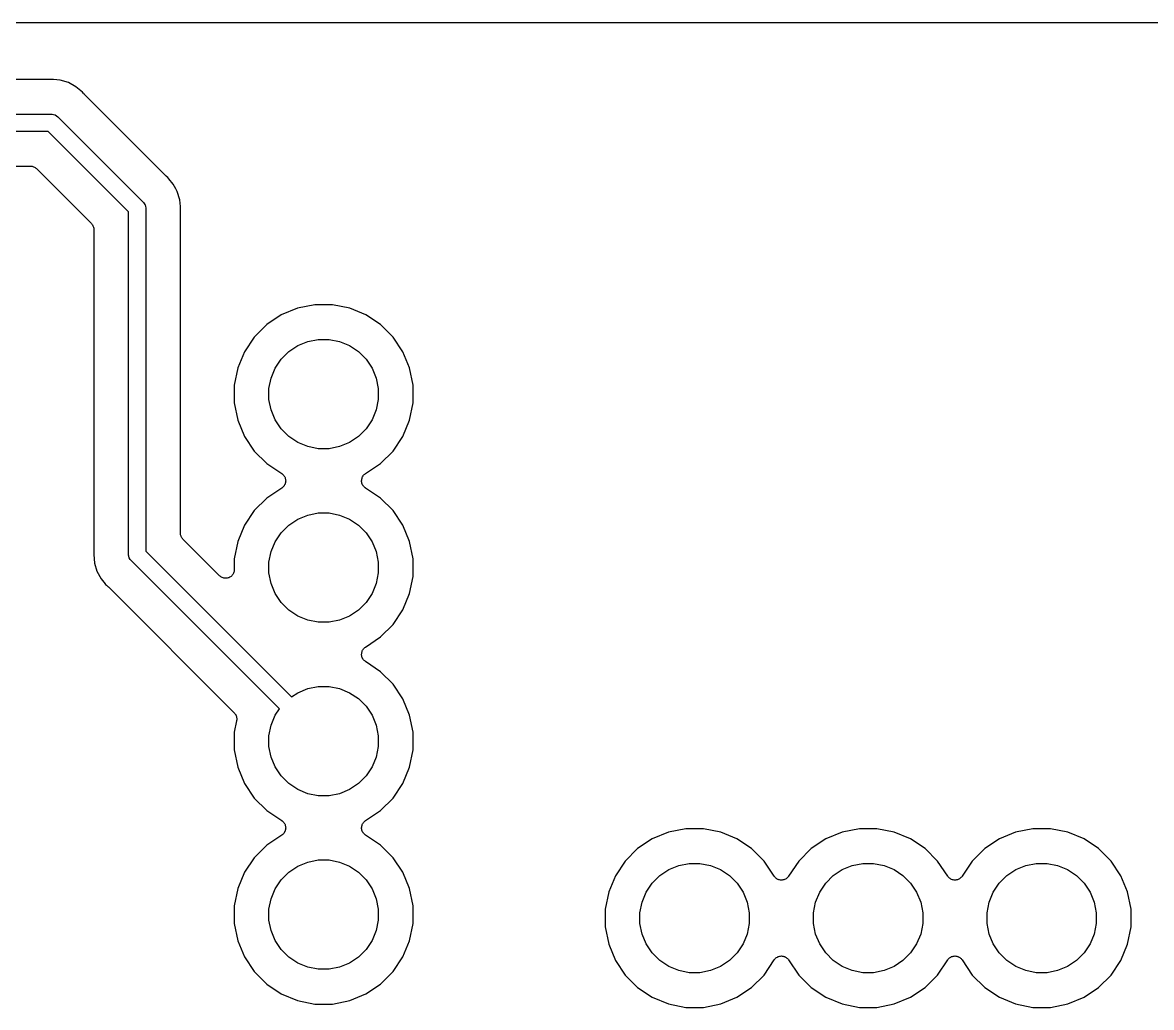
# Model space of a CAD drawing. Extents: x 35.5 to 134.5, y -94.5 to -35.5.
# Drawn here: x 64.32 to 80.85, y -49.95 to -35.53 of the extents above; entities that cross this region are included whole.
import ezdxf

# ---------------------------------------------------------------- set-up
doc = ezdxf.new("R2010")
doc.units = 0
doc.layers.add('BLACK', color=7, linetype='CONTINUOUS')

msp = doc.modelspace()

# ---------------------------------------------------------------- linework, layer by layer
at = {"layer": 'BLACK', "linetype": 'CONTINUOUS'}
for p, q in [((40.0242, -35.533), (129.971, -35.533)), ((64.7127, -36.367), (52.4273, -36.367)), ((64.718, -36.3665), (64.7127, -36.367)), ((64.7234, -36.3665), (64.718, -36.3665)), ((64.7251, -36.3664), (64.7234, -36.3665)), ((64.75, -36.3639), (64.7251, -36.3664)), ((64.7749, -36.3664), (64.75, -36.3639)), ((64.8741, -36.3762), (64.7749, -36.3664)), ((64.7749, -36.3664), (64.7749, -36.3664)), ((64.9934, -36.4124), (64.8741, -36.3762)), ((65.1034, -36.4711), (64.9934, -36.4124)), ((65.1998, -36.5502), (65.1034, -36.4711)), ((65.2156, -36.5696), (65.1998, -36.5502)), ((65.2194, -36.5734), (65.2156, -36.5696)), ((65.2228, -36.5775), (65.2194, -36.5734)), ((65.224, -36.5788), (65.2228, -36.5775)), ((66.4212, -37.776), (65.224, -36.5788)), ((52.3961, -36.875), (64.7439, -36.875)), ((64.7439, -36.875), (64.75, -36.8744)), ((64.75, -36.8744), (64.7561, -36.875)), ((64.7561, -36.875), (64.7561, -36.875)), ((64.7561, -36.875), (64.7745, -36.8768)), ((64.7745, -36.8768), (64.7981, -36.884)), ((64.7981, -36.884), (64.8198, -36.8956)), ((64.8198, -36.8956), (64.8388, -36.9112)), ((64.8388, -36.9112), (64.8427, -36.916)), ((64.8427, -36.916), (66.0841, -38.1573)), ((64.6982, -37.125), (52.4418, -37.125)), ((65.875, -38.3018), (64.6982, -37.125)), ((52.7048, -37.633), (64.4352, -37.633)), ((64.4352, -37.633), (64.4356, -37.633)), ((64.4356, -37.633), (64.4356, -37.633)), ((64.4356, -37.633), (64.4357, -37.633)), ((64.4357, -37.633), (64.437, -37.633)), ((64.437, -37.633), (64.4486, -37.6343)), ((64.4486, -37.6343), (64.4603, -37.6355)), ((64.4603, -37.6355), (64.4609, -37.6357)), ((64.4609, -37.6357), (64.4616, -37.6358)), ((64.4616, -37.6358), (64.4728, -37.6393)), ((64.4728, -37.6393), (64.484, -37.6428)), ((64.484, -37.6428), (64.4846, -37.6431)), ((64.4846, -37.6431), (64.4852, -37.6433)), ((64.4852, -37.6433), (64.4955, -37.6489)), ((64.4955, -37.6489), (64.5058, -37.6545)), ((64.5058, -37.6545), (64.5064, -37.6549)), ((64.5064, -37.6549), (64.507, -37.6552)), ((64.507, -37.6552), (64.5159, -37.6627)), ((64.5159, -37.6627), (64.525, -37.6702)), ((64.525, -37.6702), (65.3298, -38.475)), ((66.4253, -37.7794), (66.4212, -37.776)), ((66.4291, -37.7832), (66.4253, -37.7794)), ((66.4304, -37.7844), (66.4291, -37.7832)), ((66.4498, -37.8002), (66.4304, -37.7844)), ((66.4656, -37.8196), (66.4498, -37.8002)), ((66.5289, -37.8966), (66.4656, -37.8196)), ((66.5661, -37.9663), (66.5289, -37.8966)), ((66.5876, -38.0066), (66.5661, -37.9663)), ((66.0841, -38.1573), (66.0888, -38.1612)), ((66.0888, -38.1612), (66.0927, -38.1659)), ((66.0927, -38.1659), (66.1044, -38.1802)), ((66.6238, -38.1259), (66.5876, -38.0066)), ((66.6336, -38.225), (66.6238, -38.1259)), ((65.875, -43.3139), (65.875, -38.3018)), ((66.1044, -38.1802), (66.1139, -38.1978)), ((66.1139, -38.1978), (66.116, -38.2019)), ((66.116, -38.2019), (66.1232, -38.2255)), ((66.1232, -38.2255), (66.125, -38.2439)), ((66.125, -38.2439), (66.125, -38.2439)), ((66.125, -38.2439), (66.1256, -38.25)), ((66.1256, -38.25), (66.125, -38.2561)), ((66.125, -38.2561), (66.125, -43.2682)), ((66.633, -38.2856), (66.6336, -38.2802)), ((66.633, -38.2873), (66.633, -38.2856)), ((66.633, -43.0052), (66.633, -38.2873)), ((66.6336, -38.2251), (66.6336, -38.225)), ((66.6361, -38.25), (66.6336, -38.2251)), ((66.6336, -38.2749), (66.6361, -38.25)), ((66.6336, -38.2802), (66.6336, -38.2749)), ((65.3298, -38.475), (65.3301, -38.4753)), ((65.3301, -38.4753), (65.3301, -38.4753)), ((65.3301, -38.4753), (65.3301, -38.4753)), ((65.3301, -38.4753), (65.331, -38.4763)), ((65.331, -38.4763), (65.3384, -38.4854)), ((65.3384, -38.4854), (65.3458, -38.4945)), ((65.3458, -38.4945), (65.3461, -38.4951)), ((65.3461, -38.4951), (65.3465, -38.4956)), ((65.3465, -38.4956), (65.3519, -38.506)), ((65.3519, -38.506), (65.3574, -38.5164)), ((65.3574, -38.5164), (65.3576, -38.517)), ((65.3576, -38.517), (65.3579, -38.5176)), ((65.3579, -38.5176), (65.3612, -38.5289)), ((65.3612, -38.5289), (65.3646, -38.5401)), ((65.3646, -38.5401), (65.3646, -38.5408)), ((65.3646, -38.5408), (65.3648, -38.5414)), ((65.3648, -38.5414), (65.3659, -38.5531)), ((65.3659, -38.5531), (65.367, -38.5648)), ((65.367, -38.5648), (65.367, -43.2827)), ((68.1104, -39.8109), (67.8962, -39.954)), ((68.3485, -39.7123), (68.1104, -39.8109)), ((68.6012, -39.662), (68.3485, -39.7123)), ((68.8588, -39.662), (68.6012, -39.662)), ((69.1115, -39.7123), (68.8588, -39.662)), ((69.3496, -39.8109), (69.1115, -39.7123)), ((69.5638, -39.954), (69.3496, -39.8109)), ((67.8962, -39.954), (67.714, -40.1362)), ((69.746, -40.1362), (69.5638, -39.954)), ((67.714, -40.1362), (67.5709, -40.3504)), ((69.8891, -40.3504), (69.746, -40.1362)), ((68.22, -40.3486), (68.3511, -40.261)), ((68.3511, -40.261), (68.4966, -40.2007)), ((68.4966, -40.2007), (68.6512, -40.17)), ((68.6512, -40.17), (68.8088, -40.17)), ((68.8088, -40.17), (68.9634, -40.2007)), ((68.9634, -40.2007), (69.1089, -40.261)), ((69.1089, -40.261), (69.24, -40.3486)), ((67.5709, -40.3504), (67.4723, -40.5885)), ((68.021, -40.5911), (68.1086, -40.46)), ((68.1086, -40.46), (68.22, -40.3486)), ((69.24, -40.3486), (69.3514, -40.46)), ((69.3514, -40.46), (69.439, -40.5911)), ((69.9877, -40.5885), (69.8891, -40.3504)), ((67.4723, -40.5885), (67.422, -40.8412)), ((67.9607, -40.7366), (68.021, -40.5911)), ((69.439, -40.5911), (69.4993, -40.7366)), ((70.038, -40.8412), (69.9877, -40.5885)), ((67.93, -40.8912), (67.9607, -40.7366)), ((69.4993, -40.7366), (69.53, -40.8912)), ((67.422, -40.8412), (67.422, -41.0988)), ((67.93, -41.0488), (67.93, -40.8912)), ((69.53, -40.8912), (69.53, -41.0488)), ((70.038, -41.0988), (70.038, -40.8412)), ((67.422, -41.0988), (67.4723, -41.3515)), ((67.9607, -41.2034), (67.93, -41.0488)), ((69.53, -41.0488), (69.4993, -41.2034)), ((69.9877, -41.3515), (70.038, -41.0988)), ((68.021, -41.3489), (67.9607, -41.2034)), ((69.4993, -41.2034), (69.439, -41.3489)), ((67.4723, -41.3515), (67.5709, -41.5896)), ((68.1086, -41.48), (68.021, -41.3489)), ((69.439, -41.3489), (69.3514, -41.48)), ((69.8891, -41.5896), (69.9877, -41.3515)), ((67.5709, -41.5896), (67.714, -41.8038)), ((68.22, -41.5914), (68.1086, -41.48)), ((68.3511, -41.679), (68.22, -41.5914)), ((69.24, -41.5914), (69.1089, -41.679)), ((69.3514, -41.48), (69.24, -41.5914)), ((69.746, -41.8038), (69.8891, -41.5896)), ((67.714, -41.8038), (67.8962, -41.986)), ((68.4966, -41.7393), (68.3511, -41.679)), ((68.6512, -41.77), (68.4966, -41.7393)), ((68.8088, -41.77), (68.6512, -41.77)), ((68.9634, -41.7393), (68.8088, -41.77)), ((69.1089, -41.679), (68.9634, -41.7393)), ((69.5638, -41.986), (69.746, -41.8038)), ((67.8962, -41.986), (68.1183, -42.1344)), ((68.1183, -42.1344), (68.1192, -42.135)), ((69.3323, -42.1421), (69.3417, -42.1344)), ((69.3417, -42.1344), (69.5638, -41.986)), ((68.1192, -42.135), (68.1192, -42.135)), ((68.1192, -42.135), (68.1193, -42.135)), ((68.1193, -42.135), (68.1198, -42.1354)), ((68.1198, -42.1354), (68.1291, -42.1433)), ((68.1291, -42.1433), (68.1383, -42.1509)), ((68.1383, -42.1509), (68.1385, -42.1512)), ((68.1385, -42.1512), (68.1387, -42.1514)), ((68.1387, -42.1514), (68.1463, -42.1609)), ((68.1463, -42.1609), (68.1538, -42.1702)), ((68.1538, -42.1702), (68.154, -42.1705)), ((68.154, -42.1705), (68.1542, -42.1707)), ((68.1542, -42.1707), (68.1598, -42.1814)), ((68.1647, -42.2895), (68.1589, -42.3002)), ((68.1598, -42.1814), (68.1654, -42.1921)), ((68.1648, -42.2892), (68.1647, -42.2895)), ((68.165, -42.2889), (68.1648, -42.2892)), ((68.1685, -42.2773), (68.165, -42.2889)), ((68.1654, -42.1921), (68.1655, -42.1924)), ((68.1655, -42.1924), (68.1656, -42.1927)), ((68.1656, -42.1927), (68.169, -42.2042)), ((68.1721, -42.2659), (68.1685, -42.2773)), ((68.169, -42.2042), (68.1724, -42.2159)), ((68.1722, -42.2652), (68.1721, -42.2655)), ((68.1721, -42.2655), (68.1721, -42.2659)), ((68.1735, -42.2532), (68.1722, -42.2652)), ((68.1724, -42.2159), (68.1725, -42.2162)), ((68.1725, -42.2162), (68.1726, -42.2165)), ((68.1726, -42.2165), (68.1736, -42.2285)), ((68.1748, -42.2412), (68.1735, -42.2532)), ((68.1736, -42.2285), (68.1748, -42.2406)), ((68.1748, -42.2406), (68.1747, -42.2409)), ((68.1747, -42.2409), (68.1748, -42.2412)), ((69.2852, -42.2388), (69.2865, -42.2269)), ((69.2853, -42.2391), (69.2852, -42.2388)), ((69.2852, -42.2394), (69.2853, -42.2391)), ((69.2864, -42.2515), (69.2852, -42.2394)), ((69.2874, -42.2635), (69.2864, -42.2515)), ((69.2865, -42.2269), (69.2878, -42.2148)), ((69.2875, -42.2638), (69.2874, -42.2635)), ((69.2876, -42.2641), (69.2875, -42.2638)), ((69.291, -42.2758), (69.2876, -42.2641)), ((69.2878, -42.2148), (69.2879, -42.2145)), ((69.2879, -42.2141), (69.2915, -42.2027)), ((69.2879, -42.2145), (69.2879, -42.2141)), ((69.2944, -42.2873), (69.291, -42.2758)), ((69.2915, -42.2027), (69.295, -42.1911)), ((69.2945, -42.2876), (69.2944, -42.2873)), ((69.2946, -42.2879), (69.2945, -42.2876)), ((69.3002, -42.2986), (69.2946, -42.2879)), ((69.295, -42.1911), (69.2952, -42.1908)), ((69.2952, -42.1908), (69.2953, -42.1905)), ((69.2953, -42.1905), (69.3011, -42.1799)), ((69.3058, -42.3093), (69.3002, -42.2986)), ((69.3011, -42.1799), (69.3068, -42.1693)), ((69.3068, -42.1693), (69.307, -42.169)), ((69.307, -42.169), (69.3071, -42.1687)), ((69.3071, -42.1687), (69.3148, -42.1594)), ((69.3148, -42.1594), (69.3225, -42.1501)), ((69.3225, -42.1501), (69.3228, -42.1499)), ((69.3228, -42.1499), (69.323, -42.1497)), ((69.323, -42.1497), (69.3323, -42.1421)), ((68.1183, -42.3456), (67.8962, -42.494)), ((68.1275, -42.3381), (68.1183, -42.3456)), ((68.137, -42.3303), (68.1275, -42.3381)), ((68.1372, -42.3301), (68.137, -42.3303)), ((68.1375, -42.3299), (68.1372, -42.3301)), ((68.145, -42.3208), (68.1375, -42.3299)), ((68.1529, -42.3113), (68.145, -42.3208)), ((68.153, -42.311), (68.1529, -42.3113)), ((68.1532, -42.3107), (68.153, -42.311)), ((68.1589, -42.3002), (68.1532, -42.3107)), ((69.306, -42.3095), (69.3058, -42.3093)), ((69.3062, -42.3098), (69.306, -42.3095)), ((69.3136, -42.3191), (69.3062, -42.3098)), ((69.3213, -42.3286), (69.3136, -42.3191)), ((69.3215, -42.3288), (69.3213, -42.3286)), ((69.3217, -42.3291), (69.3215, -42.3288)), ((69.3308, -42.3367), (69.3217, -42.3291)), ((69.3402, -42.3446), (69.3308, -42.3367)), ((69.3407, -42.345), (69.3402, -42.3446)), ((69.3408, -42.345), (69.3407, -42.345)), ((69.3417, -42.3456), (69.3408, -42.345)), ((69.3408, -42.345), (69.3408, -42.345)), ((69.5638, -42.494), (69.3417, -42.3456)), ((67.8962, -42.494), (67.714, -42.6762)), ((69.746, -42.6762), (69.5638, -42.494)), ((67.714, -42.6762), (67.5709, -42.8904)), ((68.3511, -42.801), (68.4966, -42.7407)), ((68.4966, -42.7407), (68.6512, -42.71)), ((68.6512, -42.71), (68.8088, -42.71)), ((68.8088, -42.71), (68.9634, -42.7407)), ((68.9634, -42.7407), (69.1089, -42.801)), ((69.8891, -42.8904), (69.746, -42.6762)), ((67.5709, -42.8904), (67.4723, -43.1285)), ((68.1086, -43), (68.22, -42.8886)), ((68.22, -42.8886), (68.3511, -42.801)), ((69.1089, -42.801), (69.24, -42.8886)), ((69.24, -42.8886), (69.3514, -43)), ((69.9877, -43.1285), (69.8891, -42.8904)), ((66.6341, -43.0169), (66.633, -43.0052)), ((66.6352, -43.0286), (66.6341, -43.0169)), ((66.6354, -43.0292), (66.6352, -43.0286)), ((66.6354, -43.0299), (66.6354, -43.0292)), ((66.6388, -43.0411), (66.6354, -43.0299)), ((66.6421, -43.0524), (66.6388, -43.0411)), ((66.6424, -43.053), (66.6421, -43.0524)), ((66.6426, -43.0536), (66.6424, -43.053)), ((66.6481, -43.064), (66.6426, -43.0536)), ((66.6535, -43.0744), (66.6481, -43.064)), ((66.6539, -43.0749), (66.6535, -43.0744)), ((66.6542, -43.0755), (66.6539, -43.0749)), ((66.6616, -43.0846), (66.6542, -43.0755)), ((66.669, -43.0937), (66.6616, -43.0846)), ((66.6699, -43.0947), (66.669, -43.0937)), ((66.6702, -43.095), (66.6699, -43.0947)), ((66.6699, -43.0947), (66.6699, -43.0947)), ((66.6699, -43.0947), (66.6699, -43.0947)), ((67.2052, -43.63), (66.6702, -43.095)), ((68.021, -43.1311), (68.1086, -43)), ((69.3514, -43), (69.439, -43.1311)), ((65.367, -43.2844), (65.3664, -43.2898)), ((65.3664, -43.2898), (65.3664, -43.2951)), ((65.367, -43.2827), (65.367, -43.2844)), ((66.125, -43.2682), (68.2592, -45.4024)), ((67.4723, -43.1285), (67.422, -43.3812)), ((67.93, -43.4312), (67.9607, -43.2766)), ((67.9607, -43.2766), (68.021, -43.1311)), ((69.439, -43.1311), (69.4993, -43.2766)), ((69.4993, -43.2766), (69.53, -43.4312)), ((70.038, -43.3812), (69.9877, -43.1285)), ((65.3664, -43.2951), (65.3639, -43.32)), ((65.3639, -43.32), (65.3762, -43.4441)), ((65.3762, -43.4441), (65.4124, -43.5634)), ((65.8744, -43.32), (65.875, -43.3139)), ((65.875, -43.3261), (65.8744, -43.32)), ((65.8766, -43.3423), (65.875, -43.3261)), ((65.8768, -43.3445), (65.8766, -43.3423)), ((65.884, -43.3681), (65.8768, -43.3445)), ((65.8956, -43.3898), (65.884, -43.3681)), ((65.9073, -43.404), (65.8956, -43.3898)), ((65.9112, -43.4088), (65.9073, -43.404)), ((65.9159, -43.4127), (65.9112, -43.4088)), ((68.0824, -45.5792), (65.9159, -43.4127)), ((67.422, -43.3812), (67.422, -43.5402)), ((67.93, -43.5888), (67.93, -43.4312)), ((69.53, -43.4312), (69.53, -43.5888)), ((70.038, -43.6388), (70.038, -43.3812)), ((65.4124, -43.5634), (65.4711, -43.6734)), ((67.3918, -43.6214), (67.3842, -43.6306)), ((67.3998, -43.612), (67.3918, -43.6214)), ((67.3999, -43.6118), (67.3998, -43.612)), ((67.4, -43.6116), (67.3999, -43.6118)), ((67.4058, -43.6011), (67.4, -43.6116)), ((67.4117, -43.5902), (67.4058, -43.6011)), ((67.4118, -43.59), (67.4117, -43.5902)), ((67.4119, -43.5898), (67.4118, -43.59)), ((67.4155, -43.5784), (67.4119, -43.5898)), ((67.4192, -43.5666), (67.4155, -43.5784)), ((67.4193, -43.5662), (67.4192, -43.5664)), ((67.4192, -43.5664), (67.4192, -43.5666)), ((67.4206, -43.5542), (67.4193, -43.5662)), ((67.422, -43.542), (67.4206, -43.5542)), ((67.422, -43.5402), (67.422, -43.5415)), ((67.422, -43.5415), (67.422, -43.5415)), ((67.422, -43.5415), (67.422, -43.5415)), ((67.422, -43.5415), (67.422, -43.542)), ((67.9607, -43.7434), (67.93, -43.5888)), ((69.53, -43.5888), (69.4993, -43.7434)), ((65.4711, -43.6734), (65.5344, -43.7504)), ((65.5344, -43.7504), (65.5344, -43.7505)), ((65.5344, -43.7505), (65.5502, -43.7698)), ((65.5502, -43.7698), (65.5696, -43.7856)), ((65.5696, -43.7856), (65.5709, -43.7868)), ((65.5709, -43.7868), (65.5747, -43.7906)), ((67.2146, -43.6377), (67.2052, -43.63)), ((67.224, -43.6455), (67.2146, -43.6377)), ((67.2242, -43.6456), (67.224, -43.6455)), ((67.2244, -43.6457), (67.2242, -43.6456)), ((67.2349, -43.6514), (67.2244, -43.6457)), ((67.2458, -43.6573), (67.2349, -43.6514)), ((67.246, -43.6573), (67.2458, -43.6573)), ((67.2462, -43.6574), (67.246, -43.6573)), ((67.2576, -43.6609), (67.2462, -43.6574)), ((67.2695, -43.6646), (67.2576, -43.6609)), ((67.2697, -43.6646), (67.2695, -43.6646)), ((67.2699, -43.6647), (67.2697, -43.6646)), ((67.2819, -43.6659), (67.2699, -43.6647)), ((67.2941, -43.6672), (67.2819, -43.6659)), ((67.2943, -43.6672), (67.2941, -43.6672)), ((67.2946, -43.6672), (67.2943, -43.6672)), ((67.3066, -43.6661), (67.2946, -43.6672)), ((67.3188, -43.6649), (67.3066, -43.6661)), ((67.319, -43.6649), (67.3188, -43.6649)), ((67.3192, -43.6649), (67.319, -43.6649)), ((67.3309, -43.6614), (67.3192, -43.6649)), ((67.3426, -43.658), (67.3309, -43.6614)), ((67.3428, -43.6578), (67.3426, -43.658)), ((67.343, -43.6578), (67.3428, -43.6578)), ((67.3538, -43.6521), (67.343, -43.6578)), ((67.3645, -43.6465), (67.3538, -43.6521)), ((67.3647, -43.6463), (67.3645, -43.6465)), ((67.3649, -43.6462), (67.3647, -43.6463)), ((67.3743, -43.6386), (67.3649, -43.6462)), ((67.3839, -43.6309), (67.3743, -43.6386)), ((67.384, -43.6308), (67.3839, -43.6309)), ((67.3842, -43.6306), (67.384, -43.6308)), ((68.021, -43.8889), (67.9607, -43.7434)), ((69.4993, -43.7434), (69.439, -43.8889)), ((69.9877, -43.8915), (70.038, -43.6388)), ((65.5747, -43.7906), (65.5788, -43.794)), ((65.5788, -43.794), (67.4211, -45.6363)), ((68.1086, -44.02), (68.021, -43.8889)), ((69.439, -43.8889), (69.3514, -44.02)), ((69.8891, -44.1296), (69.9877, -43.8915)), ((68.22, -44.1314), (68.1086, -44.02)), ((69.3514, -44.02), (69.24, -44.1314)), ((68.3511, -44.219), (68.22, -44.1314)), ((68.4966, -44.2793), (68.3511, -44.219)), ((68.6512, -44.31), (68.4966, -44.2793)), ((68.9634, -44.2793), (68.8088, -44.31)), ((69.1089, -44.219), (68.9634, -44.2793)), ((69.24, -44.1314), (69.1089, -44.219)), ((69.746, -44.3438), (69.8891, -44.1296)), ((68.8088, -44.31), (68.6512, -44.31)), ((69.5638, -44.526), (69.746, -44.3438)), ((69.3417, -44.6744), (69.5638, -44.526)), ((69.2852, -44.7788), (69.2865, -44.7669)), ((69.2865, -44.7669), (69.2878, -44.7548)), ((69.2878, -44.7548), (69.2879, -44.7545)), ((69.2879, -44.7541), (69.2915, -44.7427)), ((69.2879, -44.7545), (69.2879, -44.7541)), ((69.2915, -44.7427), (69.295, -44.7311)), ((69.295, -44.7311), (69.2952, -44.7308)), ((69.2952, -44.7308), (69.2953, -44.7305)), ((69.2953, -44.7305), (69.3011, -44.7199)), ((69.3011, -44.7199), (69.3068, -44.7093)), ((69.3068, -44.7093), (69.307, -44.709)), ((69.307, -44.709), (69.3071, -44.7087)), ((69.3071, -44.7087), (69.3148, -44.6994)), ((69.3148, -44.6994), (69.3225, -44.6901)), ((69.3225, -44.6901), (69.3228, -44.6899)), ((69.3228, -44.6899), (69.323, -44.6897)), ((69.323, -44.6897), (69.3323, -44.6821)), ((69.3323, -44.6821), (69.3417, -44.6744)), ((69.2853, -44.7791), (69.2852, -44.7788)), ((69.2852, -44.7794), (69.2853, -44.7791)), ((69.2864, -44.7915), (69.2852, -44.7794)), ((69.2874, -44.8035), (69.2864, -44.7915)), ((69.2875, -44.8038), (69.2874, -44.8035)), ((69.2876, -44.8041), (69.2875, -44.8038)), ((69.291, -44.8158), (69.2876, -44.8041)), ((69.2944, -44.8273), (69.291, -44.8158)), ((69.2945, -44.8276), (69.2944, -44.8273)), ((69.2946, -44.8279), (69.2945, -44.8276)), ((69.3002, -44.8386), (69.2946, -44.8279)), ((69.3058, -44.8493), (69.3002, -44.8386)), ((69.306, -44.8495), (69.3058, -44.8493)), ((69.3062, -44.8498), (69.306, -44.8495)), ((69.3136, -44.8591), (69.3062, -44.8498)), ((69.3213, -44.8686), (69.3136, -44.8591)), ((69.3215, -44.8688), (69.3213, -44.8686)), ((69.3217, -44.8691), (69.3215, -44.8688)), ((69.3308, -44.8767), (69.3217, -44.8691)), ((69.3402, -44.8846), (69.3308, -44.8767)), ((69.3407, -44.885), (69.3402, -44.8846)), ((69.3408, -44.885), (69.3407, -44.885)), ((69.3417, -44.8856), (69.3408, -44.885)), ((69.3408, -44.885), (69.3408, -44.885)), ((69.5638, -45.034), (69.3417, -44.8856)), ((69.746, -45.2162), (69.5638, -45.034)), ((68.4966, -45.2807), (68.6512, -45.25)), ((68.6512, -45.25), (68.8088, -45.25)), ((68.8088, -45.25), (68.9634, -45.2807)), ((69.8891, -45.4304), (69.746, -45.2162)), ((68.2592, -45.4024), (68.3511, -45.341)), ((68.3511, -45.341), (68.4966, -45.2807)), ((68.9634, -45.2807), (69.1089, -45.341)), ((69.1089, -45.341), (69.24, -45.4286)), ((69.24, -45.4286), (69.3514, -45.54)), ((69.9877, -45.6685), (69.8891, -45.4304)), ((68.021, -45.6711), (68.0824, -45.5792)), ((69.3514, -45.54), (69.439, -45.6711)), ((67.4211, -45.6363), (67.4215, -45.6367)), ((67.4215, -45.6367), (67.4215, -45.6367)), ((67.4215, -45.6367), (67.4215, -45.6367)), ((67.4215, -45.6367), (67.4224, -45.6376)), ((67.4559, -45.7509), (67.422, -45.9212)), ((67.4224, -45.6376), (67.4297, -45.6468)), ((67.4297, -45.6468), (67.4372, -45.6559)), ((67.4372, -45.6559), (67.4374, -45.6565)), ((67.4374, -45.6565), (67.4378, -45.6569)), ((67.4378, -45.6569), (67.4432, -45.6674)), ((67.4432, -45.6674), (67.4488, -45.6778)), ((67.4488, -45.6778), (67.4489, -45.6784)), ((67.4489, -45.6784), (67.4492, -45.679)), ((67.4492, -45.679), (67.4525, -45.6903)), ((67.4525, -45.6903), (67.4559, -45.7016)), ((67.4559, -45.7016), (67.456, -45.7022)), ((67.457, -45.7391), (67.4559, -45.7509)), ((67.456, -45.7022), (67.4561, -45.7028)), ((67.4561, -45.7028), (67.4572, -45.7145)), ((67.4583, -45.7274), (67.457, -45.7391)), ((67.4572, -45.7145), (67.4583, -45.7262)), ((67.4583, -45.7262), (67.4583, -45.7268)), ((67.4583, -45.7268), (67.4583, -45.7274)), ((67.9607, -45.8166), (68.021, -45.6711)), ((69.439, -45.6711), (69.4993, -45.8166)), ((70.038, -45.9212), (69.9877, -45.6685)), ((67.422, -45.9212), (67.422, -46.1788)), ((67.93, -45.9712), (67.9607, -45.8166)), ((69.4993, -45.8166), (69.53, -45.9712)), ((70.038, -46.1788), (70.038, -45.9212)), ((67.93, -46.1288), (67.93, -45.9712)), ((69.53, -45.9712), (69.53, -46.1288)), ((67.422, -46.1788), (67.4723, -46.4315)), ((67.9607, -46.2834), (67.93, -46.1288)), ((69.53, -46.1288), (69.4993, -46.2834)), ((69.9877, -46.4315), (70.038, -46.1788)), ((68.021, -46.4289), (67.9607, -46.2834)), ((68.1086, -46.56), (68.021, -46.4289)), ((69.439, -46.4289), (69.3514, -46.56)), ((69.4993, -46.2834), (69.439, -46.4289)), ((67.4723, -46.4315), (67.5709, -46.6696)), ((68.22, -46.6714), (68.1086, -46.56)), ((69.3514, -46.56), (69.24, -46.6714)), ((69.8891, -46.6696), (69.9877, -46.4315)), ((67.5709, -46.6696), (67.714, -46.8838)), ((68.3511, -46.759), (68.22, -46.6714)), ((68.4966, -46.8193), (68.3511, -46.759)), ((69.1089, -46.759), (68.9634, -46.8193)), ((69.24, -46.6714), (69.1089, -46.759)), ((69.746, -46.8838), (69.8891, -46.6696)), ((67.714, -46.8838), (67.8962, -47.066)), ((68.6512, -46.85), (68.4966, -46.8193)), ((68.8088, -46.85), (68.6512, -46.85)), ((68.9634, -46.8193), (68.8088, -46.85)), ((69.5638, -47.066), (69.746, -46.8838)), ((67.8962, -47.066), (68.1183, -47.2144)), ((69.3417, -47.2144), (69.5638, -47.066)), ((68.1183, -47.2144), (68.1192, -47.215)), ((68.1192, -47.215), (68.1192, -47.215)), ((68.1192, -47.215), (68.1193, -47.215)), ((68.1193, -47.215), (68.1198, -47.2154)), ((68.1198, -47.2154), (68.1291, -47.2233)), ((68.1291, -47.2233), (68.1383, -47.2309)), ((68.1383, -47.2309), (68.1385, -47.2312)), ((68.1385, -47.2312), (68.1387, -47.2314)), ((68.1387, -47.2314), (68.1463, -47.2409)), ((68.1463, -47.2409), (68.1538, -47.2502)), ((68.1538, -47.2502), (68.154, -47.2505)), ((68.154, -47.2505), (68.1542, -47.2507)), ((68.1542, -47.2507), (68.1597, -47.2614)), ((69.3011, -47.2599), (69.3068, -47.2493)), ((69.3068, -47.2493), (69.307, -47.249)), ((69.307, -47.249), (69.3071, -47.2487)), ((69.3071, -47.2487), (69.3148, -47.2394)), ((69.3148, -47.2394), (69.3225, -47.2301)), ((69.3225, -47.2301), (69.3228, -47.2299)), ((69.3228, -47.2299), (69.323, -47.2297)), ((69.323, -47.2297), (69.3323, -47.2221)), ((69.3323, -47.2221), (69.3417, -47.2144)), ((68.1275, -47.4181), (68.1183, -47.4256)), ((68.137, -47.4104), (68.1275, -47.4181)), ((68.1372, -47.4101), (68.137, -47.4104)), ((68.1375, -47.4099), (68.1372, -47.4101)), ((68.145, -47.4008), (68.1375, -47.4099)), ((68.1529, -47.3913), (68.145, -47.4008)), ((68.153, -47.391), (68.1529, -47.3913)), ((68.1532, -47.3907), (68.153, -47.391)), ((68.1589, -47.3802), (68.1532, -47.3907)), ((68.1647, -47.3695), (68.1589, -47.3802)), ((68.1597, -47.2614), (68.1654, -47.2721)), ((68.1648, -47.3692), (68.1647, -47.3695)), ((68.165, -47.3689), (68.1648, -47.3692)), ((68.1685, -47.3573), (68.165, -47.3689)), ((68.1654, -47.2721), (68.1655, -47.2724)), ((68.1655, -47.2724), (68.1656, -47.2727)), ((68.1656, -47.2727), (68.169, -47.2842)), ((68.1721, -47.3459), (68.1685, -47.3573)), ((68.169, -47.2842), (68.1724, -47.2959)), ((68.1722, -47.3452), (68.1721, -47.3455)), ((68.1721, -47.3455), (68.1721, -47.3459)), ((68.1735, -47.3332), (68.1722, -47.3452)), ((68.1724, -47.2959), (68.1725, -47.2962)), ((68.1725, -47.2962), (68.1726, -47.2965)), ((68.1726, -47.2965), (68.1736, -47.3085)), ((68.1748, -47.3212), (68.1735, -47.3332)), ((68.1736, -47.3085), (68.1748, -47.3206)), ((68.1748, -47.3206), (68.1747, -47.3209)), ((68.1747, -47.3209), (68.1748, -47.3212)), ((69.2852, -47.3188), (69.2865, -47.3069)), ((69.2853, -47.3191), (69.2852, -47.3188)), ((69.2852, -47.3194), (69.2853, -47.3191)), ((69.2864, -47.3315), (69.2852, -47.3194)), ((69.2874, -47.3435), (69.2864, -47.3315)), ((69.2865, -47.3069), (69.2878, -47.2948)), ((69.2875, -47.3438), (69.2874, -47.3435)), ((69.2876, -47.3441), (69.2875, -47.3438)), ((69.291, -47.3558), (69.2876, -47.3441)), ((69.2878, -47.2948), (69.2879, -47.2945)), ((69.2879, -47.2941), (69.2915, -47.2827)), ((69.2879, -47.2945), (69.2879, -47.2941)), ((69.2944, -47.3673), (69.291, -47.3558)), ((69.2915, -47.2827), (69.295, -47.2711)), ((69.2945, -47.3676), (69.2944, -47.3673)), ((69.2946, -47.3679), (69.2945, -47.3676)), ((69.3002, -47.3786), (69.2946, -47.3679)), ((69.295, -47.2711), (69.2952, -47.2708)), ((69.2952, -47.2708), (69.2953, -47.2705)), ((69.2953, -47.2705), (69.3011, -47.2599)), ((69.3058, -47.3893), (69.3002, -47.3786)), ((69.306, -47.3895), (69.3058, -47.3893)), ((69.3062, -47.3898), (69.306, -47.3895)), ((69.3136, -47.3991), (69.3062, -47.3898)), ((69.3213, -47.4086), (69.3136, -47.3991)), ((69.3215, -47.4088), (69.3213, -47.4086)), ((69.3217, -47.4091), (69.3215, -47.4088)), ((69.3308, -47.4167), (69.3217, -47.4091)), ((69.3402, -47.4246), (69.3308, -47.4167)), ((73.7785, -47.3823), (73.5404, -47.4809)), ((74.0312, -47.332), (73.7785, -47.3823)), ((74.2888, -47.332), (74.0312, -47.332)), ((74.5415, -47.3823), (74.2888, -47.332)), ((74.7796, -47.4809), (74.5415, -47.3823)), ((76.3185, -47.3823), (76.0804, -47.4809)), ((76.5712, -47.332), (76.3185, -47.3823)), ((76.8288, -47.332), (76.5712, -47.332)), ((77.0815, -47.3823), (76.8288, -47.332)), ((77.3196, -47.4809), (77.0815, -47.3823)), ((78.8585, -47.3823), (78.6204, -47.4809)), ((79.1112, -47.332), (78.8585, -47.3823)), ((79.3688, -47.332), (79.1112, -47.332)), ((79.6215, -47.3823), (79.3688, -47.332)), ((79.8596, -47.4809), (79.6215, -47.3823)), ((67.8962, -47.574), (67.714, -47.7562)), ((68.1183, -47.4256), (67.8962, -47.574)), ((69.3407, -47.425), (69.3402, -47.4246)), ((69.3408, -47.425), (69.3407, -47.425)), ((69.3417, -47.4256), (69.3408, -47.425)), ((69.3408, -47.425), (69.3408, -47.425)), ((69.5638, -47.574), (69.3417, -47.4256)), ((69.746, -47.7562), (69.5638, -47.574)), ((73.5404, -47.4809), (73.3262, -47.624)), ((74.9938, -47.624), (74.7796, -47.4809)), ((76.0804, -47.4809), (75.8662, -47.624)), ((77.5338, -47.624), (77.3196, -47.4809)), ((78.6204, -47.4809), (78.4062, -47.624)), ((80.0738, -47.624), (79.8596, -47.4809)), ((73.3262, -47.624), (73.144, -47.8062)), ((75.176, -47.8062), (74.9938, -47.624)), ((75.8662, -47.624), (75.684, -47.8062)), ((77.716, -47.8062), (77.5338, -47.624)), ((78.4062, -47.624), (78.224, -47.8062)), ((80.256, -47.8062), (80.0738, -47.624)), ((67.714, -47.7562), (67.5709, -47.9704)), ((68.22, -47.9686), (68.3511, -47.881)), ((68.3511, -47.881), (68.4966, -47.8207)), ((68.4966, -47.8207), (68.6512, -47.79)), ((68.6512, -47.79), (68.8088, -47.79)), ((68.8088, -47.79), (68.9634, -47.8207)), ((68.9634, -47.8207), (69.1089, -47.881)), ((69.1089, -47.881), (69.24, -47.9686)), ((69.8891, -47.9704), (69.746, -47.7562)), ((73.144, -47.8062), (73.0009, -48.0204)), ((73.7811, -47.931), (73.9266, -47.8707)), ((73.9266, -47.8707), (74.0812, -47.84)), ((74.0812, -47.84), (74.2388, -47.84)), ((74.2388, -47.84), (74.3934, -47.8707)), ((74.3934, -47.8707), (74.5389, -47.931)), ((75.3244, -48.0283), (75.176, -47.8062)), ((75.684, -47.8062), (75.5356, -48.0283)), ((76.3211, -47.931), (76.4666, -47.8707)), ((76.4666, -47.8707), (76.6212, -47.84)), ((76.6212, -47.84), (76.7788, -47.84)), ((76.7788, -47.84), (76.9334, -47.8707)), ((76.9334, -47.8707), (77.0789, -47.931)), ((77.8644, -48.0283), (77.716, -47.8062)), ((78.224, -47.8062), (78.0756, -48.0283)), ((78.8611, -47.931), (79.0066, -47.8707)), ((79.0066, -47.8707), (79.1612, -47.84)), ((79.1612, -47.84), (79.3188, -47.84)), ((79.3188, -47.84), (79.4734, -47.8707)), ((79.4734, -47.8707), (79.6189, -47.931)), ((80.3991, -48.0204), (80.256, -47.8062)), ((67.5709, -47.9704), (67.4723, -48.2085)), ((68.021, -48.2111), (68.1086, -48.08)), ((68.1086, -48.08), (68.22, -47.9686)), ((69.24, -47.9686), (69.3514, -48.08)), ((69.3514, -48.08), (69.439, -48.2111)), ((69.9877, -48.2085), (69.8891, -47.9704)), ((73.0009, -48.0204), (72.9023, -48.2585)), ((73.5386, -48.13), (73.65, -48.0186)), ((73.65, -48.0186), (73.7811, -47.931)), ((74.5389, -47.931), (74.67, -48.0186)), ((74.67, -48.0186), (74.7814, -48.13)), ((75.3321, -48.0376), (75.3244, -48.0283)), ((75.3397, -48.047), (75.3321, -48.0376)), ((75.3399, -48.0472), (75.3397, -48.047)), ((75.3401, -48.0475), (75.3399, -48.0472)), ((75.3494, -48.0551), (75.3401, -48.0475)), ((75.3587, -48.0629), (75.3494, -48.0551)), ((75.359, -48.063), (75.3587, -48.0629)), ((75.3593, -48.0632), (75.359, -48.063)), ((75.3699, -48.0689), (75.3593, -48.0632)), ((75.3805, -48.0747), (75.3699, -48.0689)), ((75.3808, -48.0748), (75.3805, -48.0747)), ((75.3811, -48.075), (75.3808, -48.0748)), ((75.3927, -48.0785), (75.3811, -48.075)), ((75.4041, -48.0821), (75.3927, -48.0785)), ((75.4045, -48.0821), (75.4041, -48.0821)), ((75.4048, -48.0822), (75.4045, -48.0821)), ((75.4169, -48.0835), (75.4048, -48.0822)), ((75.4535, -48.0826), (75.4415, -48.0836)), ((75.4538, -48.0825), (75.4535, -48.0826)), ((75.4541, -48.0824), (75.4538, -48.0825)), ((75.4659, -48.079), (75.4541, -48.0824)), ((75.4773, -48.0756), (75.4659, -48.079)), ((75.4776, -48.0755), (75.4773, -48.0756)), ((75.4779, -48.0754), (75.4776, -48.0755)), ((75.4886, -48.0697), (75.4779, -48.0754)), ((75.4993, -48.0642), (75.4886, -48.0697)), ((75.4995, -48.064), (75.4993, -48.0642)), ((75.4998, -48.0638), (75.4995, -48.064)), ((75.5091, -48.0563), (75.4998, -48.0638)), ((75.5186, -48.0487), (75.5091, -48.0563)), ((75.5188, -48.0485), (75.5186, -48.0487)), ((75.5191, -48.0483), (75.5188, -48.0485)), ((75.5267, -48.0392), (75.5191, -48.0483)), ((75.5346, -48.0298), (75.5267, -48.0392)), ((75.535, -48.0293), (75.5346, -48.0298)), ((75.5356, -48.0283), (75.535, -48.0292)), ((75.535, -48.0292), (75.535, -48.0292)), ((75.535, -48.0292), (75.535, -48.0293)), ((76.0786, -48.13), (76.19, -48.0186)), ((76.19, -48.0186), (76.3211, -47.931)), ((77.0789, -47.931), (77.21, -48.0186)), ((77.21, -48.0186), (77.3214, -48.13)), ((77.8721, -48.0376), (77.8644, -48.0283)), ((77.8797, -48.047), (77.8721, -48.0376)), ((77.8799, -48.0472), (77.8797, -48.047)), ((77.8801, -48.0475), (77.8799, -48.0472)), ((77.8894, -48.0551), (77.8801, -48.0475)), ((77.8987, -48.0629), (77.8894, -48.0551)), ((77.899, -48.063), (77.8987, -48.0629)), ((77.8993, -48.0632), (77.899, -48.063)), ((77.9099, -48.0689), (77.8993, -48.0632)), ((77.9205, -48.0747), (77.9099, -48.0689)), ((77.9208, -48.0748), (77.9205, -48.0747)), ((77.9211, -48.075), (77.9208, -48.0748)), ((77.9327, -48.0785), (77.9211, -48.075)), ((77.9441, -48.0821), (77.9327, -48.0785)), ((77.9445, -48.0821), (77.9441, -48.0821)), ((77.9448, -48.0822), (77.9445, -48.0821)), ((77.9569, -48.0835), (77.9448, -48.0822)), ((77.9935, -48.0826), (77.9815, -48.0836)), ((77.9938, -48.0825), (77.9935, -48.0826)), ((77.9941, -48.0824), (77.9938, -48.0825)), ((78.0059, -48.079), (77.9941, -48.0824)), ((78.0173, -48.0756), (78.0059, -48.079)), ((78.0176, -48.0755), (78.0173, -48.0756)), ((78.0179, -48.0754), (78.0176, -48.0755)), ((78.0286, -48.0697), (78.0179, -48.0754)), ((78.0393, -48.0642), (78.0286, -48.0697)), ((78.0395, -48.064), (78.0393, -48.0642)), ((78.0398, -48.0638), (78.0395, -48.064)), ((78.0491, -48.0563), (78.0398, -48.0638)), ((78.0586, -48.0487), (78.0491, -48.0563)), ((78.0588, -48.0485), (78.0586, -48.0487)), ((78.0591, -48.0483), (78.0588, -48.0485)), ((78.0667, -48.0392), (78.0591, -48.0483)), ((78.0746, -48.0298), (78.0667, -48.0392)), ((78.075, -48.0293), (78.0746, -48.0298)), ((78.0756, -48.0283), (78.075, -48.0292)), ((78.075, -48.0292), (78.075, -48.0292)), ((78.075, -48.0292), (78.075, -48.0293)), ((78.6186, -48.13), (78.73, -48.0186)), ((78.73, -48.0186), (78.8611, -47.931)), ((79.6189, -47.931), (79.75, -48.0186)), ((79.75, -48.0186), (79.8614, -48.13)), ((80.4977, -48.2585), (80.3991, -48.0204)), ((67.4723, -48.2085), (67.422, -48.4612)), ((67.9607, -48.3566), (68.021, -48.2111)), ((69.439, -48.2111), (69.4993, -48.3566)), ((70.038, -48.4612), (69.9877, -48.2085)), ((73.451, -48.2611), (73.5386, -48.13)), ((74.7814, -48.13), (74.869, -48.2611)), ((75.4288, -48.0848), (75.4169, -48.0835)), ((75.4291, -48.0847), (75.4288, -48.0848)), ((75.4294, -48.0848), (75.4291, -48.0847)), ((75.4415, -48.0836), (75.4294, -48.0848)), ((75.991, -48.2611), (76.0786, -48.13)), ((77.3214, -48.13), (77.409, -48.2611)), ((77.9688, -48.0848), (77.9569, -48.0835)), ((77.9691, -48.0847), (77.9688, -48.0848)), ((77.9694, -48.0848), (77.9691, -48.0847)), ((77.9815, -48.0836), (77.9694, -48.0848)), ((78.531, -48.2611), (78.6186, -48.13)), ((79.8614, -48.13), (79.949, -48.2611)), ((67.93, -48.5112), (67.9607, -48.3566)), ((69.4993, -48.3566), (69.53, -48.5112)), ((72.9023, -48.2585), (72.852, -48.5112)), ((73.36, -48.5612), (73.3907, -48.4066)), ((73.3907, -48.4066), (73.451, -48.2611)), ((74.869, -48.2611), (74.9293, -48.4066)), ((74.9293, -48.4066), (74.96, -48.5612)), ((75.9, -48.5612), (75.9307, -48.4066)), ((75.9307, -48.4066), (75.991, -48.2611)), ((77.409, -48.2611), (77.4693, -48.4066)), ((77.4693, -48.4066), (77.5, -48.5612)), ((78.44, -48.5612), (78.4707, -48.4066)), ((78.4707, -48.4066), (78.531, -48.2611)), ((79.949, -48.2611), (80.0093, -48.4066)), ((80.0093, -48.4066), (80.04, -48.5612)), ((80.548, -48.5112), (80.4977, -48.2585)), ((67.422, -48.4612), (67.422, -48.7188)), ((67.93, -48.6688), (67.93, -48.5112)), ((69.53, -48.5112), (69.53, -48.6688)), ((70.038, -48.7188), (70.038, -48.4612)), ((72.852, -48.5112), (72.852, -48.7688)), ((73.36, -48.7188), (73.36, -48.5612)), ((74.96, -48.5612), (74.96, -48.7188)), ((75.9, -48.7188), (75.9, -48.5612)), ((77.5, -48.5612), (77.5, -48.7188)), ((78.44, -48.7188), (78.44, -48.5612)), ((80.04, -48.5612), (80.04, -48.7188)), ((80.548, -48.7688), (80.548, -48.5112)), ((67.422, -48.7188), (67.4723, -48.9715)), ((67.9607, -48.8234), (67.93, -48.6688)), ((69.53, -48.6688), (69.4993, -48.8234)), ((69.9877, -48.9715), (70.038, -48.7188)), ((73.3907, -48.8734), (73.36, -48.7188)), ((74.96, -48.7188), (74.9293, -48.8734)), ((75.9307, -48.8734), (75.9, -48.7188)), ((77.5, -48.7188), (77.4693, -48.8734)), ((78.4707, -48.8734), (78.44, -48.7188)), ((80.04, -48.7188), (80.0093, -48.8734)), ((68.021, -48.9689), (67.9607, -48.8234)), ((69.4993, -48.8234), (69.439, -48.9689)), ((72.852, -48.7688), (72.9023, -49.0215)), ((73.451, -49.0189), (73.3907, -48.8734)), ((74.9293, -48.8734), (74.869, -49.0189)), ((75.991, -49.0189), (75.9307, -48.8734)), ((77.4693, -48.8734), (77.409, -49.0189)), ((78.531, -49.0189), (78.4707, -48.8734)), ((80.0093, -48.8734), (79.949, -49.0189)), ((80.4977, -49.0215), (80.548, -48.7688)), ((67.4723, -48.9715), (67.5709, -49.2096)), ((68.1086, -49.1), (68.021, -48.9689)), ((69.439, -48.9689), (69.3514, -49.1)), ((69.8891, -49.2096), (69.9877, -48.9715)), ((72.9023, -49.0215), (73.0009, -49.2596)), ((73.5386, -49.15), (73.451, -49.0189)), ((74.869, -49.0189), (74.7814, -49.15)), ((76.0786, -49.15), (75.991, -49.0189)), ((77.409, -49.0189), (77.3214, -49.15)), ((78.6186, -49.15), (78.531, -49.0189)), ((79.949, -49.0189), (79.8614, -49.15)), ((80.3991, -49.2596), (80.4977, -49.0215)), ((67.5709, -49.2096), (67.714, -49.4238)), ((68.22, -49.2114), (68.1086, -49.1)), ((68.3511, -49.299), (68.22, -49.2114)), ((69.24, -49.2114), (69.1089, -49.299)), ((69.3514, -49.1), (69.24, -49.2114)), ((69.746, -49.4238), (69.8891, -49.2096)), ((73.65, -49.2614), (73.5386, -49.15)), ((74.7814, -49.15), (74.67, -49.2614)), ((75.3333, -49.2409), (75.3409, -49.2317)), ((75.3409, -49.2317), (75.3412, -49.2315)), ((75.3412, -49.2315), (75.3414, -49.2313)), ((75.3414, -49.2313), (75.3509, -49.2237)), ((75.3509, -49.2237), (75.3602, -49.2162)), ((75.3602, -49.2162), (75.3605, -49.216)), ((75.3605, -49.216), (75.3607, -49.2158)), ((75.3607, -49.2158), (75.3715, -49.2102)), ((75.3715, -49.2102), (75.3821, -49.2046)), ((75.3821, -49.2046), (75.3824, -49.2045)), ((75.3824, -49.2045), (75.3827, -49.2044)), ((75.3827, -49.2044), (75.3943, -49.201)), ((75.3943, -49.201), (75.4059, -49.1976)), ((75.4059, -49.1976), (75.4062, -49.1975)), ((75.4062, -49.1975), (75.4065, -49.1974)), ((75.4065, -49.1974), (75.4185, -49.1964)), ((75.4185, -49.1964), (75.4306, -49.1952)), ((75.4306, -49.1952), (75.4309, -49.1953)), ((75.4309, -49.1953), (75.4312, -49.1952)), ((75.4312, -49.1952), (75.4432, -49.1965)), ((75.4432, -49.1965), (75.4552, -49.1978)), ((75.4552, -49.1978), (75.4555, -49.1979)), ((75.4555, -49.1979), (75.4559, -49.1979)), ((75.4559, -49.1979), (75.4673, -49.2015)), ((75.4673, -49.2015), (75.4789, -49.205)), ((75.4789, -49.205), (75.4792, -49.2052)), ((75.4792, -49.2052), (75.4795, -49.2053)), ((75.4795, -49.2053), (75.4902, -49.2111)), ((75.4902, -49.2111), (75.5007, -49.2168)), ((75.5007, -49.2168), (75.501, -49.217)), ((75.501, -49.217), (75.5013, -49.2171)), ((75.5013, -49.2171), (75.5107, -49.225)), ((75.5107, -49.225), (75.5199, -49.2325)), ((75.5199, -49.2325), (75.5201, -49.2328)), ((75.5201, -49.2328), (75.5203, -49.233)), ((75.5203, -49.233), (75.528, -49.2425)), ((76.19, -49.2614), (76.0786, -49.15)), ((77.3214, -49.15), (77.21, -49.2614)), ((77.8733, -49.2409), (77.8809, -49.2317)), ((77.8809, -49.2317), (77.8812, -49.2315)), ((77.8812, -49.2315), (77.8814, -49.2313)), ((77.8814, -49.2313), (77.8909, -49.2237)), ((77.8909, -49.2237), (77.9002, -49.2162)), ((77.9002, -49.2162), (77.9005, -49.216)), ((77.9005, -49.216), (77.9007, -49.2158)), ((77.9007, -49.2158), (77.9115, -49.2102)), ((77.9115, -49.2102), (77.9221, -49.2046)), ((77.9221, -49.2046), (77.9224, -49.2045)), ((77.9224, -49.2045), (77.9227, -49.2044)), ((77.9227, -49.2044), (77.9343, -49.201)), ((77.9343, -49.201), (77.9459, -49.1976)), ((77.9459, -49.1976), (77.9462, -49.1975)), ((77.9462, -49.1975), (77.9465, -49.1974)), ((77.9465, -49.1974), (77.9585, -49.1964)), ((77.9585, -49.1964), (77.9706, -49.1952)), ((77.9706, -49.1952), (77.9709, -49.1953)), ((77.9709, -49.1953), (77.9712, -49.1952)), ((77.9712, -49.1952), (77.9832, -49.1965)), ((77.9832, -49.1965), (77.9952, -49.1978)), ((77.9952, -49.1978), (77.9955, -49.1979)), ((77.9955, -49.1979), (77.9959, -49.1979)), ((77.9959, -49.1979), (78.0073, -49.2015)), ((78.0073, -49.2015), (78.0189, -49.205)), ((78.0189, -49.205), (78.0192, -49.2052)), ((78.0192, -49.2052), (78.0195, -49.2053)), ((78.0195, -49.2053), (78.0302, -49.2111)), ((78.0302, -49.2111), (78.0407, -49.2168)), ((78.0407, -49.2168), (78.041, -49.217)), ((78.041, -49.217), (78.0413, -49.2171)), ((78.0413, -49.2171), (78.0507, -49.225)), ((78.0507, -49.225), (78.0599, -49.2325)), ((78.0599, -49.2325), (78.0601, -49.2328)), ((78.0601, -49.2328), (78.0603, -49.233)), ((78.0603, -49.233), (78.068, -49.2425)), ((78.73, -49.2614), (78.6186, -49.15)), ((79.8614, -49.15), (79.75, -49.2614)), ((68.4966, -49.3593), (68.3511, -49.299)), ((68.6512, -49.39), (68.4966, -49.3593)), ((68.8088, -49.39), (68.6512, -49.39)), ((68.9634, -49.3593), (68.8088, -49.39)), ((69.1089, -49.299), (68.9634, -49.3593)), ((73.0009, -49.2596), (73.144, -49.4738)), ((73.7811, -49.349), (73.65, -49.2614)), ((73.9266, -49.4093), (73.7811, -49.349)), ((74.5389, -49.349), (74.3934, -49.4093)), ((74.67, -49.2614), (74.5389, -49.349)), ((75.176, -49.4738), (75.3244, -49.2517)), ((75.3244, -49.2517), (75.325, -49.2508)), ((75.325, -49.2507), (75.3254, -49.2502)), ((75.325, -49.2508), (75.325, -49.2507)), ((75.325, -49.2508), (75.325, -49.2508)), ((75.3254, -49.2502), (75.3333, -49.2409)), ((75.528, -49.2425), (75.5356, -49.2517)), ((75.5356, -49.2517), (75.684, -49.4738)), ((76.3211, -49.349), (76.19, -49.2614)), ((76.4666, -49.4093), (76.3211, -49.349)), ((77.0789, -49.349), (76.9334, -49.4093)), ((77.21, -49.2614), (77.0789, -49.349)), ((77.716, -49.4738), (77.8644, -49.2517)), ((77.8644, -49.2517), (77.865, -49.2508)), ((77.865, -49.2507), (77.8654, -49.2502)), ((77.865, -49.2508), (77.865, -49.2507)), ((77.865, -49.2508), (77.865, -49.2508)), ((77.8654, -49.2502), (77.8733, -49.2409)), ((78.068, -49.2425), (78.0756, -49.2517)), ((78.0756, -49.2517), (78.224, -49.4738)), ((78.8611, -49.349), (78.73, -49.2614)), ((79.0066, -49.4093), (78.8611, -49.349)), ((79.6189, -49.349), (79.4734, -49.4093)), ((79.75, -49.2614), (79.6189, -49.349)), ((80.256, -49.4738), (80.3991, -49.2596)), ((67.714, -49.4238), (67.8962, -49.606)), ((69.5638, -49.606), (69.746, -49.4238)), ((73.144, -49.4738), (73.3262, -49.656)), ((74.0812, -49.44), (73.9266, -49.4093)), ((74.2388, -49.44), (74.0812, -49.44)), ((74.3934, -49.4093), (74.2388, -49.44)), ((74.9938, -49.656), (75.176, -49.4738)), ((75.684, -49.4738), (75.8662, -49.656)), ((76.6212, -49.44), (76.4666, -49.4093)), ((76.7788, -49.44), (76.6212, -49.44)), ((76.9334, -49.4093), (76.7788, -49.44)), ((77.5338, -49.656), (77.716, -49.4738)), ((78.224, -49.4738), (78.4062, -49.656)), ((79.1612, -49.44), (79.0066, -49.4093)), ((79.3188, -49.44), (79.1612, -49.44)), ((79.4734, -49.4093), (79.3188, -49.44)), ((80.0738, -49.656), (80.256, -49.4738)), ((67.8962, -49.606), (68.1104, -49.7491)), ((69.3496, -49.7491), (69.5638, -49.606)), ((73.3262, -49.656), (73.5404, -49.7991)), ((74.7796, -49.7991), (74.9938, -49.656)), ((75.8662, -49.656), (76.0804, -49.7991)), ((77.3196, -49.7991), (77.5338, -49.656)), ((78.4062, -49.656), (78.6204, -49.7991)), ((79.8596, -49.7991), (80.0738, -49.656)), ((68.1104, -49.7491), (68.3485, -49.8477)), ((68.3485, -49.8477), (68.6012, -49.898)), ((68.6012, -49.898), (68.8588, -49.898)), ((68.8588, -49.898), (69.1115, -49.8477)), ((69.1115, -49.8477), (69.3496, -49.7491)), ((73.5404, -49.7991), (73.7785, -49.8977)), ((73.7785, -49.8977), (74.0312, -49.948)), ((74.2888, -49.948), (74.5415, -49.8977)), ((74.5415, -49.8977), (74.7796, -49.7991)), ((76.0804, -49.7991), (76.3185, -49.8977)), ((76.3185, -49.8977), (76.5712, -49.948)), ((76.8288, -49.948), (77.0815, -49.8977)), ((77.0815, -49.8977), (77.3196, -49.7991)), ((78.6204, -49.7991), (78.8585, -49.8977)), ((78.8585, -49.8977), (79.1112, -49.948)), ((79.3688, -49.948), (79.6215, -49.8977)), ((79.6215, -49.8977), (79.8596, -49.7991)), ((74.0312, -49.948), (74.2888, -49.948)), ((76.5712, -49.948), (76.8288, -49.948)), ((79.1112, -49.948), (79.3688, -49.948))]:
    msp.add_line(p, q, dxfattribs=at)

doc.saveas('drawing.dxf')
